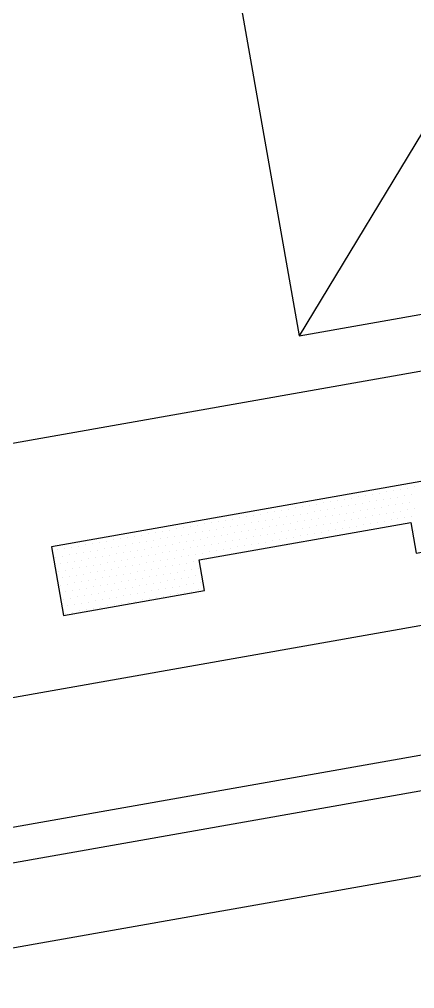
# Model space of a CAD drawing. Header units: inches. Extents: x 3.2 to 43.3, y 23.2 to 39.6.
# Drawn here: x 28.857 to 29.554, y 30.26 to 31.967 of the extents above; entities that cross this region are included whole.
import ezdxf

# ---------------------------------------------------------------- set-up
doc = ezdxf.new("R2010")
doc.units = ezdxf.units.IN
doc.header["$MEASUREMENT"] = 0
for name, color, linetype in [('CLOSURE', 3, 'Continuous'), ('PANEL', 11, 'Continuous'), ('PURLIN', 1, 'Continuous'), ('SEALANT', 8, 'Continuous'), ('STLA', 12, 'Continuous'), ('TAPE', 8, 'Continuous'), ('TRIM', 6, 'Continuous')]:
    doc.layers.add(name, color=color, linetype=linetype)

# ---------------------------------------------------------------- blocks, each defined once
blk = doc.blocks.new('*X4')
at = {"color": 0}
for p, q in [((0.66875, 0.1375), (0.66875, 0.1375)), ((0.68125, 0.1375), (0.68125, 0.1375)), ((0.69375, 0.1375), (0.69375, 0.1375)), ((0.70625, 0.1375), (0.70625, 0.1375)), ((0.71875, 0.1375), (0.71875, 0.1375)), ((0.73125, 0.1375), (0.73125, 0.1375)), ((0.74375, 0.1375), (0.74375, 0.1375)), ((0.75625, 0.1375), (0.75625, 0.1375)), ((0.76875, 0.1375), (0.76875, 0.1375)), ((0.78125, 0.1375), (0.78125, 0.1375)), ((0.79375, 0.1375), (0.79375, 0.1375)), ((0.80625, 0.1375), (0.80625, 0.1375)), ((0.81875, 0.1375), (0.81875, 0.1375)), ((0.83125, 0.1375), (0.83125, 0.1375)), ((0.84375, 0.1375), (0.84375, 0.1375)), ((0.85625, 0.1375), (0.85625, 0.1375)), ((0.86875, 0.1375), (0.86875, 0.1375)), ((0.88125, 0.1375), (0.88125, 0.1375)), ((0.89375, 0.1375), (0.89375, 0.1375)), ((0.90625, 0.1375), (0.90625, 0.1375)), ((0.91875, 0.1375), (0.91875, 0.1375)), ((0.93125, 0.1375), (0.93125, 0.1375)), ((0.94375, 0.1375), (0.94375, 0.1375)), ((0.95625, 0.1375), (0.95625, 0.1375)), ((0.96875, 0.1375), (0.96875, 0.1375)), ((0.98125, 0.1375), (0.98125, 0.1375)), ((0.99375, 0.1375), (0.99375, 0.1375)), ((1.00625, 0.1375), (1.00625, 0.1375)), ((1.01875, 0.1375), (1.01875, 0.1375)), ((1.03125, 0.1375), (1.03125, 0.1375)), ((1.04375, 0.1375), (1.04375, 0.1375)), ((1.05625, 0.1375), (1.05625, 0.1375)), ((1.06875, 0.1375), (1.06875, 0.1375)), ((1.08125, 0.1375), (1.08125, 0.1375)), ((1.09375, 0.1375), (1.09375, 0.1375)), ((1.10625, 0.1375), (1.10625, 0.1375)), ((1.11875, 0.1375), (1.11875, 0.1375)), ((1.13125, 0.1375), (1.13125, 0.1375)), ((1.14375, 0.1375), (1.14375, 0.1375)), ((1.15625, 0.1375), (1.15625, 0.1375)), ((1.16875, 0.1375), (1.16875, 0.1375)), ((1.18125, 0.1375), (1.18125, 0.1375)), ((1.19375, 0.1375), (1.19375, 0.1375)), ((1.20625, 0.1375), (1.20625, 0.1375)), ((1.21875, 0.1375), (1.21875, 0.1375)), ((1.23125, 0.1375), (1.23125, 0.1375)), ((1.24375, 0.1375), (1.24375, 0.1375)), ((1.25625, 0.1375), (1.25625, 0.1375)), ((1.26875, 0.1375), (1.26875, 0.1375)), ((1.28125, 0.1375), (1.28125, 0.1375)), ((1.29375, 0.1375), (1.29375, 0.1375)), ((1.30625, 0.1375), (1.30625, 0.1375)), ((0.675, 0.125), (0.675, 0.125)), ((0.6875, 0.125), (0.6875, 0.125)), ((0.7, 0.125), (0.7, 0.125)), ((0.7125, 0.125), (0.7125, 0.125)), ((0.725, 0.125), (0.725, 0.125)), ((0.7375, 0.125), (0.7375, 0.125)), ((0.75, 0.125), (0.75, 0.125)), ((0.7625, 0.125), (0.7625, 0.125)), ((0.775, 0.125), (0.775, 0.125)), ((0.7875, 0.125), (0.7875, 0.125)), ((0.8, 0.125), (0.8, 0.125)), ((0.8125, 0.125), (0.8125, 0.125)), ((0.825, 0.125), (0.825, 0.125)), ((0.8375, 0.125), (0.8375, 0.125)), ((0.85, 0.125), (0.85, 0.125)), ((0.8625, 0.125), (0.8625, 0.125)), ((0.875, 0.125), (0.875, 0.125)), ((0.8875, 0.125), (0.8875, 0.125)), ((0.9, 0.125), (0.9, 0.125)), ((0.9125, 0.125), (0.9125, 0.125)), ((0.925, 0.125), (0.925, 0.125)), ((0.9375, 0.125), (0.9375, 0.125)), ((0.95, 0.125), (0.95, 0.125)), ((0.9625, 0.125), (0.9625, 0.125)), ((0.975, 0.125), (0.975, 0.125)), ((0.9875, 0.125), (0.9875, 0.125)), ((1, 0.125), (1, 0.125)), ((1.0125, 0.125), (1.0125, 0.125)), ((1.025, 0.125), (1.025, 0.125)), ((1.0375, 0.125), (1.0375, 0.125)), ((1.05, 0.125), (1.05, 0.125)), ((1.0625, 0.125), (1.0625, 0.125)), ((1.075, 0.125), (1.075, 0.125)), ((1.0875, 0.125), (1.0875, 0.125)), ((1.1, 0.125), (1.1, 0.125)), ((1.1125, 0.125), (1.1125, 0.125)), ((1.125, 0.125), (1.125, 0.125)), ((1.1375, 0.125), (1.1375, 0.125)), ((1.15, 0.125), (1.15, 0.125)), ((1.1625, 0.125), (1.1625, 0.125)), ((1.175, 0.125), (1.175, 0.125)), ((1.1875, 0.125), (1.1875, 0.125)), ((1.2, 0.125), (1.2, 0.125)), ((1.2125, 0.125), (1.2125, 0.125)), ((1.225, 0.125), (1.225, 0.125)), ((1.2375, 0.125), (1.2375, 0.125)), ((1.25, 0.125), (1.25, 0.125)), ((1.2625, 0.125), (1.2625, 0.125)), ((1.275, 0.125), (1.275, 0.125)), ((1.2875, 0.125), (1.2875, 0.125)), ((1.3, 0.125), (1.3, 0.125)), ((1.3125, 0.125), (1.3125, 0.125)), ((0.68125, 0.1125), (0.68125, 0.1125)), ((0.69375, 0.1125), (0.69375, 0.1125)), ((0.70625, 0.1125), (0.70625, 0.1125)), ((0.71875, 0.1125), (0.71875, 0.1125)), ((0.73125, 0.1125), (0.73125, 0.1125)), ((0.74375, 0.1125), (0.74375, 0.1125)), ((0.75625, 0.1125), (0.75625, 0.1125)), ((0.76875, 0.1125), (0.76875, 0.1125)), ((0.78125, 0.1125), (0.78125, 0.1125)), ((0.79375, 0.1125), (0.79375, 0.1125)), ((0.80625, 0.1125), (0.80625, 0.1125)), ((0.81875, 0.1125), (0.81875, 0.1125)), ((0.83125, 0.1125), (0.83125, 0.1125)), ((0.84375, 0.1125), (0.84375, 0.1125)), ((0.85625, 0.1125), (0.85625, 0.1125)), ((0.86875, 0.1125), (0.86875, 0.1125)), ((0.88125, 0.1125), (0.88125, 0.1125)), ((0.89375, 0.1125), (0.89375, 0.1125)), ((0.90625, 0.1125), (0.90625, 0.1125)), ((0.91875, 0.1125), (0.91875, 0.1125)), ((0.93125, 0.1125), (0.93125, 0.1125)), ((0.94375, 0.1125), (0.94375, 0.1125)), ((0.95625, 0.1125), (0.95625, 0.1125)), ((0.96875, 0.1125), (0.96875, 0.1125)), ((0.98125, 0.1125), (0.98125, 0.1125)), ((0.99375, 0.1125), (0.99375, 0.1125)), ((1.00625, 0.1125), (1.00625, 0.1125)), ((1.01875, 0.1125), (1.01875, 0.1125)), ((1.03125, 0.1125), (1.03125, 0.1125)), ((1.04375, 0.1125), (1.04375, 0.1125)), ((1.05625, 0.1125), (1.05625, 0.1125)), ((1.06875, 0.1125), (1.06875, 0.1125)), ((1.08125, 0.1125), (1.08125, 0.1125)), ((1.09375, 0.1125), (1.09375, 0.1125)), ((1.10625, 0.1125), (1.10625, 0.1125)), ((1.11875, 0.1125), (1.11875, 0.1125)), ((1.13125, 0.1125), (1.13125, 0.1125)), ((1.14375, 0.1125), (1.14375, 0.1125)), ((1.15625, 0.1125), (1.15625, 0.1125)), ((1.16875, 0.1125), (1.16875, 0.1125)), ((1.18125, 0.1125), (1.18125, 0.1125)), ((1.19375, 0.1125), (1.19375, 0.1125)), ((1.20625, 0.1125), (1.20625, 0.1125)), ((1.21875, 0.1125), (1.21875, 0.1125)), ((1.23125, 0.1125), (1.23125, 0.1125)), ((1.24375, 0.1125), (1.24375, 0.1125)), ((1.25625, 0.1125), (1.25625, 0.1125)), ((1.26875, 0.1125), (1.26875, 0.1125)), ((1.28125, 0.1125), (1.28125, 0.1125)), ((1.29375, 0.1125), (1.29375, 0.1125)), ((1.30625, 0.1125), (1.30625, 0.1125)), ((0.675, 0.1), (0.675, 0.1)), ((0.68125, 0.0875), (0.68125, 0.0875)), ((0.6875, 0.1), (0.6875, 0.1)), ((0.69375, 0.0875), (0.69375, 0.0875)), ((0.7, 0.1), (0.7, 0.1)), ((0.70625, 0.0875), (0.70625, 0.0875)), ((0.7125, 0.1), (0.7125, 0.1)), ((0.71875, 0.0875), (0.71875, 0.0875)), ((0.725, 0.1), (0.725, 0.1)), ((0.73125, 0.0875), (0.73125, 0.0875)), ((0.7375, 0.1), (0.7375, 0.1)), ((0.74375, 0.0875), (0.74375, 0.0875)), ((0.75, 0.1), (0.75, 0.1)), ((0.75625, 0.0875), (0.75625, 0.0875)), ((0.7625, 0.1), (0.7625, 0.1)), ((0.76875, 0.0875), (0.76875, 0.0875)), ((0.775, 0.1), (0.775, 0.1)), ((0.78125, 0.0875), (0.78125, 0.0875)), ((0.7875, 0.1), (0.7875, 0.1)), ((0.79375, 0.0875), (0.79375, 0.0875)), ((0.8, 0.1), (0.8, 0.1)), ((0.80625, 0.0875), (0.80625, 0.0875)), ((0.8125, 0.1), (0.8125, 0.1)), ((0.81875, 0.0875), (0.81875, 0.0875)), ((0.825, 0.1), (0.825, 0.1)), ((0.83125, 0.0875), (0.83125, 0.0875)), ((0.8375, 0.1), (0.8375, 0.1)), ((0.84375, 0.0875), (0.84375, 0.0875)), ((0.85, 0.1), (0.85, 0.1)), ((0.85625, 0.0875), (0.85625, 0.0875)), ((0.8625, 0.1), (0.8625, 0.1)), ((0.86875, 0.0875), (0.86875, 0.0875)), ((0.875, 0.1), (0.875, 0.1)), ((0.88125, 0.0875), (0.88125, 0.0875)), ((0.8875, 0.1), (0.8875, 0.1)), ((0.89375, 0.0875), (0.89375, 0.0875)), ((0.9, 0.1), (0.9, 0.1)), ((0.90625, 0.0875), (0.90625, 0.0875)), ((0.9125, 0.1), (0.9125, 0.1)), ((0.91875, 0.0875), (0.91875, 0.0875)), ((0.925, 0.1), (0.925, 0.1)), ((0.93125, 0.0875), (0.93125, 0.0875)), ((0.9375, 0.1), (0.9375, 0.1)), ((0.94375, 0.0875), (0.94375, 0.0875)), ((0.95, 0.1), (0.95, 0.1)), ((0.95625, 0.0875), (0.95625, 0.0875)), ((0.9625, 0.1), (0.9625, 0.1)), ((0.96875, 0.0875), (0.96875, 0.0875)), ((0.975, 0.1), (0.975, 0.1)), ((0.98125, 0.0875), (0.98125, 0.0875)), ((0.9875, 0.1), (0.9875, 0.1)), ((0.99375, 0.0875), (0.99375, 0.0875)), ((1, 0.1), (1, 0.1)), ((1.00625, 0.0875), (1.00625, 0.0875)), ((1.0125, 0.1), (1.0125, 0.1)), ((1.01875, 0.0875), (1.01875, 0.0875)), ((1.025, 0.1), (1.025, 0.1)), ((1.03125, 0.0875), (1.03125, 0.0875)), ((1.0375, 0.1), (1.0375, 0.1)), ((1.04375, 0.0875), (1.04375, 0.0875)), ((1.05, 0.1), (1.05, 0.1)), ((1.05625, 0.0875), (1.05625, 0.0875)), ((1.0625, 0.1), (1.0625, 0.1)), ((1.06875, 0.0875), (1.06875, 0.0875)), ((1.075, 0.1), (1.075, 0.1)), ((1.08125, 0.0875), (1.08125, 0.0875)), ((1.0875, 0.1), (1.0875, 0.1)), ((1.09375, 0.0875), (1.09375, 0.0875)), ((1.1, 0.1), (1.1, 0.1)), ((1.10625, 0.0875), (1.10625, 0.0875)), ((1.1125, 0.1), (1.1125, 0.1)), ((1.11875, 0.0875), (1.11875, 0.0875)), ((1.125, 0.1), (1.125, 0.1)), ((1.13125, 0.0875), (1.13125, 0.0875)), ((1.1375, 0.1), (1.1375, 0.1)), ((1.14375, 0.0875), (1.14375, 0.0875)), ((1.15, 0.1), (1.15, 0.1)), ((1.15625, 0.0875), (1.15625, 0.0875)), ((1.1625, 0.1), (1.1625, 0.1)), ((1.16875, 0.0875), (1.16875, 0.0875)), ((1.175, 0.1), (1.175, 0.1)), ((1.18125, 0.0875), (1.18125, 0.0875)), ((1.1875, 0.1), (1.1875, 0.1)), ((1.19375, 0.0875), (1.19375, 0.0875)), ((1.2, 0.1), (1.2, 0.1)), ((1.20625, 0.0875), (1.20625, 0.0875)), ((1.2125, 0.1), (1.2125, 0.1)), ((1.21875, 0.0875), (1.21875, 0.0875)), ((1.225, 0.1), (1.225, 0.1)), ((1.23125, 0.0875), (1.23125, 0.0875)), ((1.2375, 0.1), (1.2375, 0.1)), ((1.24375, 0.0875), (1.24375, 0.0875)), ((1.25, 0.1), (1.25, 0.1)), ((1.25625, 0.0875), (1.25625, 0.0875)), ((1.2625, 0.1), (1.2625, 0.1)), ((1.26875, 0.0875), (1.26875, 0.0875)), ((1.275, 0.1), (1.275, 0.1)), ((1.28125, 0.0875), (1.28125, 0.0875)), ((1.2875, 0.1), (1.2875, 0.1)), ((1.29375, 0.0875), (1.29375, 0.0875)), ((1.3, 0.1), (1.3, 0.1)), ((1.30625, 0.0875), (1.30625, 0.0875)), ((1.3125, 0.1), (1.3125, 0.1)), ((1.075, 0.075), (1.075, 0.075)), ((1.0875, 0.075), (1.0875, 0.075)), ((1.1, 0.075), (1.1, 0.075)), ((1.1125, 0.075), (1.1125, 0.075)), ((1.125, 0.075), (1.125, 0.075)), ((1.1375, 0.075), (1.1375, 0.075)), ((1.15, 0.075), (1.15, 0.075)), ((1.1625, 0.075), (1.1625, 0.075)), ((1.175, 0.075), (1.175, 0.075)), ((1.1875, 0.075), (1.1875, 0.075)), ((1.2, 0.075), (1.2, 0.075)), ((1.2125, 0.075), (1.2125, 0.075)), ((1.225, 0.075), (1.225, 0.075)), ((1.2375, 0.075), (1.2375, 0.075)), ((1.25, 0.075), (1.25, 0.075)), ((1.2625, 0.075), (1.2625, 0.075)), ((1.275, 0.075), (1.275, 0.075)), ((1.2875, 0.075), (1.2875, 0.075)), ((1.3, 0.075), (1.3, 0.075)), ((1.3125, 0.075), (1.3125, 0.075)), ((0.68125, 0.0625), (0.68125, 0.0625)), ((1.06875, 0.0625), (1.06875, 0.0625)), ((1.08125, 0.0625), (1.08125, 0.0625)), ((1.09375, 0.0625), (1.09375, 0.0625)), ((1.10625, 0.0625), (1.10625, 0.0625)), ((1.11875, 0.0625), (1.11875, 0.0625)), ((1.13125, 0.0625), (1.13125, 0.0625)), ((1.14375, 0.0625), (1.14375, 0.0625)), ((1.15625, 0.0625), (1.15625, 0.0625)), ((1.16875, 0.0625), (1.16875, 0.0625)), ((1.18125, 0.0625), (1.18125, 0.0625)), ((1.19375, 0.0625), (1.19375, 0.0625)), ((1.20625, 0.0625), (1.20625, 0.0625)), ((1.21875, 0.0625), (1.21875, 0.0625)), ((1.23125, 0.0625), (1.23125, 0.0625)), ((1.24375, 0.0625), (1.24375, 0.0625)), ((1.25625, 0.0625), (1.25625, 0.0625)), ((1.26875, 0.0625), (1.26875, 0.0625)), ((1.28125, 0.0625), (1.28125, 0.0625)), ((1.29375, 0.0625), (1.29375, 0.0625)), ((1.30625, 0.0625), (1.30625, 0.0625)), ((1.06875, 0.0375), (1.06875, 0.0375)), ((1.075, 0.05), (1.075, 0.05)), ((1.08125, 0.0375), (1.08125, 0.0375)), ((1.0875, 0.05), (1.0875, 0.05)), ((1.09375, 0.0375), (1.09375, 0.0375)), ((1.1, 0.05), (1.1, 0.05)), ((1.10625, 0.0375), (1.10625, 0.0375)), ((1.1125, 0.05), (1.1125, 0.05)), ((1.11875, 0.0375), (1.11875, 0.0375)), ((1.125, 0.05), (1.125, 0.05)), ((1.13125, 0.0375), (1.13125, 0.0375)), ((1.1375, 0.05), (1.1375, 0.05)), ((1.14375, 0.0375), (1.14375, 0.0375)), ((1.15, 0.05), (1.15, 0.05)), ((1.15625, 0.0375), (1.15625, 0.0375)), ((1.1625, 0.05), (1.1625, 0.05)), ((1.16875, 0.0375), (1.16875, 0.0375)), ((1.175, 0.05), (1.175, 0.05)), ((1.18125, 0.0375), (1.18125, 0.0375)), ((1.1875, 0.05), (1.1875, 0.05)), ((1.19375, 0.0375), (1.19375, 0.0375)), ((1.2, 0.05), (1.2, 0.05)), ((1.20625, 0.0375), (1.20625, 0.0375)), ((1.2125, 0.05), (1.2125, 0.05)), ((1.21875, 0.0375), (1.21875, 0.0375)), ((1.225, 0.05), (1.225, 0.05)), ((1.23125, 0.0375), (1.23125, 0.0375)), ((1.2375, 0.05), (1.2375, 0.05)), ((1.24375, 0.0375), (1.24375, 0.0375)), ((1.25, 0.05), (1.25, 0.05)), ((1.25625, 0.0375), (1.25625, 0.0375)), ((1.2625, 0.05), (1.2625, 0.05)), ((1.26875, 0.0375), (1.26875, 0.0375)), ((1.275, 0.05), (1.275, 0.05)), ((1.28125, 0.0375), (1.28125, 0.0375)), ((1.2875, 0.05), (1.2875, 0.05)), ((1.29375, 0.0375), (1.29375, 0.0375)), ((1.3, 0.05), (1.3, 0.05)), ((1.30625, 0.0375), (1.30625, 0.0375)), ((1.3125, 0.05), (1.3125, 0.05)), ((1.075, 0.025), (1.075, 0.025)), ((1.0875, 0.025), (1.0875, 0.025)), ((1.1, 0.025), (1.1, 0.025)), ((1.1125, 0.025), (1.1125, 0.025)), ((1.125, 0.025), (1.125, 0.025)), ((1.1375, 0.025), (1.1375, 0.025)), ((1.15, 0.025), (1.15, 0.025)), ((1.1625, 0.025), (1.1625, 0.025)), ((1.175, 0.025), (1.175, 0.025)), ((1.1875, 0.025), (1.1875, 0.025)), ((1.2, 0.025), (1.2, 0.025)), ((1.2125, 0.025), (1.2125, 0.025)), ((1.225, 0.025), (1.225, 0.025)), ((1.2375, 0.025), (1.2375, 0.025)), ((1.25, 0.025), (1.25, 0.025)), ((1.2625, 0.025), (1.2625, 0.025)), ((1.275, 0.025), (1.275, 0.025)), ((1.2875, 0.025), (1.2875, 0.025)), ((1.3, 0.025), (1.3, 0.025)), ((1.3125, 0.025), (1.3125, 0.025))]:
    blk.add_line(p, q, dxfattribs=at)
blk = doc.blocks.new('TBTS')
at = {"color": 9}
blk.add_lwpolyline([(0.4327, 0.022), (0.1801, 0.022), (0.1801, 0.0766), (-0.1987, 0.0766), (-0.1987, 0.022), (-0.4513, 0.022), (-0.7039, 0.022), (-0.7039, 0.0766), (-1.0828, 0.0766), (-1.0828, 0.022), (-1.3353, 0.022), (-1.3353, 0.1448), (-0.4513, 0.1448), (0.4327, 0.1448), (1.3168, 0.1448), (1.3168, 0.022), (1.0642, 0.022), (1.0642, 0.0766), (0.6853, 0.0766), (0.6853, 0.022)], close=True, dxfattribs=at)
at = {"layer": 'TAPE', "color": 251}
blk.add_blockref('*X4', (0, 0), dxfattribs=at)

msp = doc.modelspace()

# ---------------------------------------------------------------- linework, layer by layer
at = {"layer": 'CLOSURE'}
for p, q in [((30.18541, 32.78868), (29.35032, 31.40967)), ((29.13967, 32.60429), (29.35032, 31.40967)), ((29.35032, 31.40967), (30.39605, 31.59406))]:
    msp.add_line(p, q, dxfattribs=at)
at = {"layer": 'PANEL'}
msp.add_line((28.80053, 31.213), (42.23607, 33.58205), dxfattribs=at)
at = {"layer": 'PURLIN'}
msp.add_line((22.84852, 29.27452), (42.3881, 32.71988), dxfattribs=at)
at = {"layer": 'STLA'}
for p, q in [((22.84852, 29.4872), (36.63583, 31.91828)), ((36.58513, 31.84587), (22.84852, 29.42374))]:
    msp.add_line(p, q, dxfattribs=at)
at = {"layer": 'TRIM'}
msp.add_line((23.61389, 29.85028), (34.44678, 31.76041), dxfattribs=at)

# ---------------------------------------------------------------- block references
at = {"layer": 'SEALANT', "xscale": -1, "rotation": 10.00000000000012}
msp.add_blockref('TBTS', (30.23537, 31.12421), dxfattribs=at)

doc.saveas('drawing.dxf')
